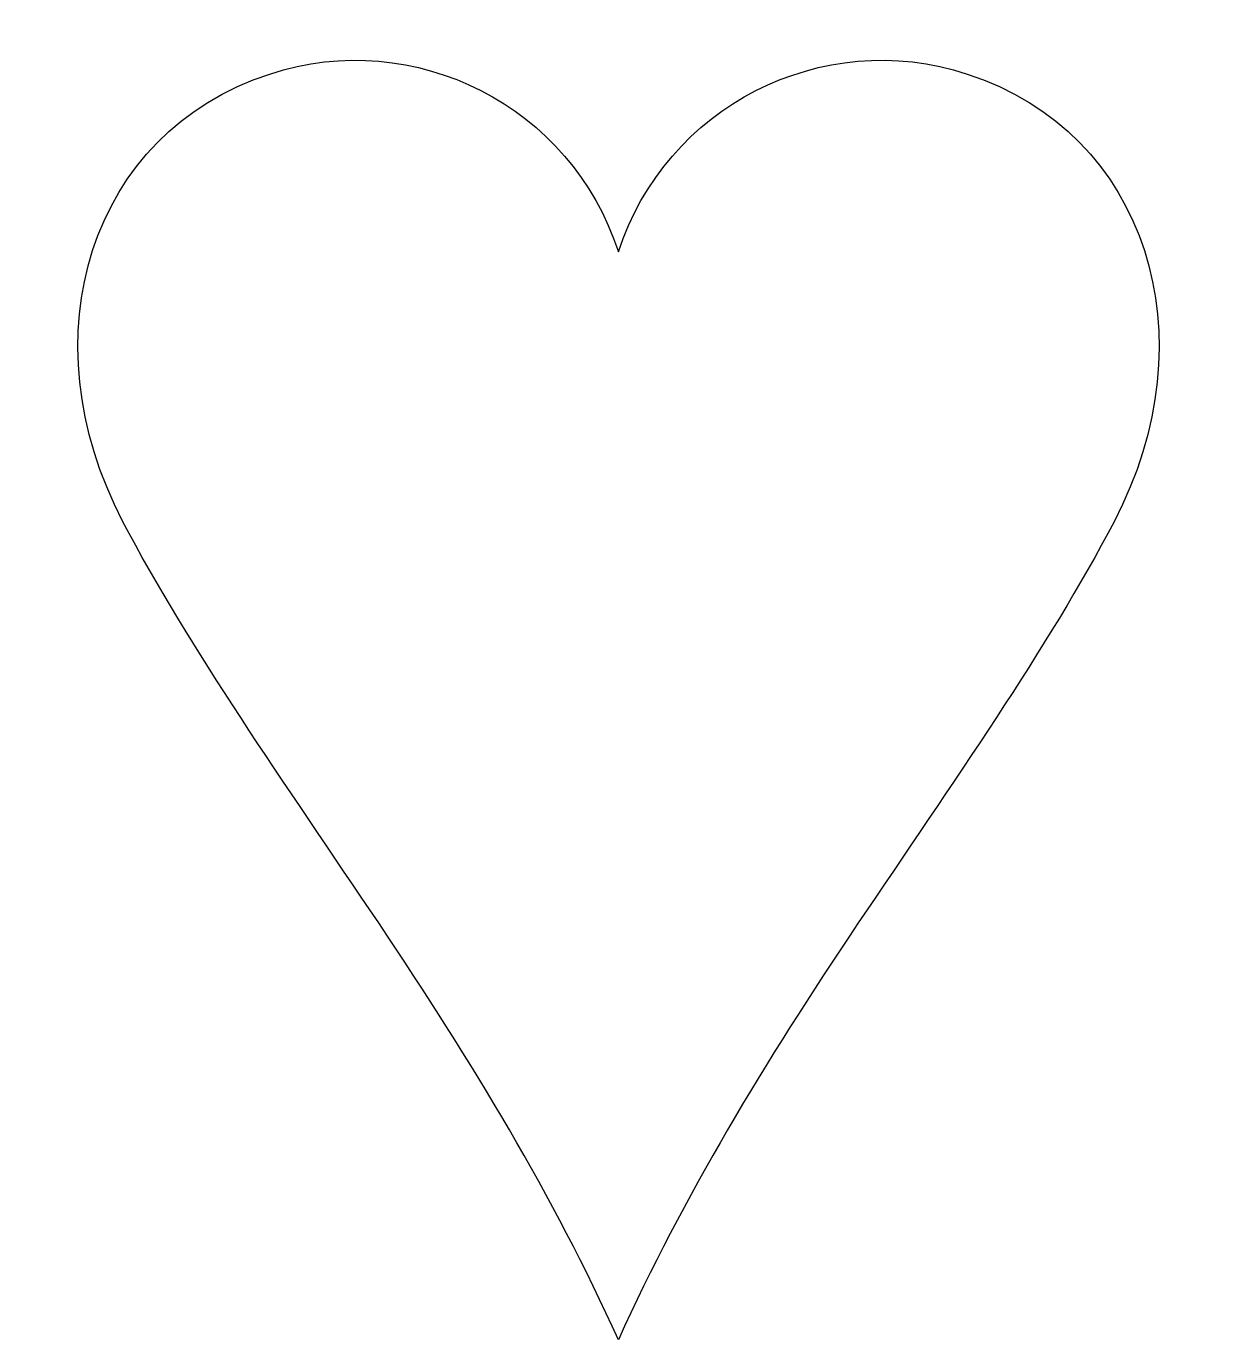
# Model space of a CAD drawing. Header units: centimetres. Extents: x -9 to 9, y -9.7 to 10.3.
import ezdxf

# ---------------------------------------------------------------- set-up
doc = ezdxf.new("R2010")
doc.units = ezdxf.units.CM
doc.header["$MEASUREMENT"] = 0
doc.layers.add('Camada 1', color=7, linetype='Continuous')

msp = doc.modelspace()

# ---------------------------------------------------------------- linework, layer by layer
at = {"layer": 'Camada 1'}
msp.add_open_spline([(-0.00205, -9.73876), (0.9986, -7.54132), (2.2118, -5.53027), (3.65206, -3.39477), (3.65206, -3.39477), (5.07168, -1.28413), (6.5417, 0.79796), (7.5454, 2.71365), (7.5454, 2.71365), (9.01847, 5.52315), (8.04999, 8.64235), (5.30848, 9.52884), (5.30848, 9.52884), (3.09585, 10.25565), (0.71928, 9.03275), (-0.00208, 6.82194), (-0.00208, 6.82194), (-0.71492, 9.03277), (-3.09969, 10.25567), (-5.30867, 9.52884), (-5.30867, 9.52884), (-8.05017, 8.64235), (-9.01805, 5.52315), (-7.54588, 2.71365), (-7.54588, 2.71365), (-6.53731, 0.79796), (-5.07216, -1.28415), (-3.65132, -3.39476), (-3.65132, -3.39476), (-2.21923, -5.53029), (-0.99421, -7.54131), (-0.00205, -9.73876)], degree=3, knots=[0, 0, 0, 0, 0.11111111, 0.11111111, 0.11111111, 0.11111111, 0.22222222, 0.22222222, 0.22222222, 0.22222222, 0.33333333, 0.33333333, 0.33333333, 0.33333333, 0.44444444, 0.44444444, 0.44444444, 0.44444444, 0.55555556, 0.55555556, 0.55555556, 0.55555556, 0.66666667, 0.66666667, 0.66666667, 0.66666667, 0.77777778, 0.77777778, 0.77777778, 0.77777778, 1, 1, 1, 1], dxfattribs=at)

doc.saveas('drawing.dxf')
